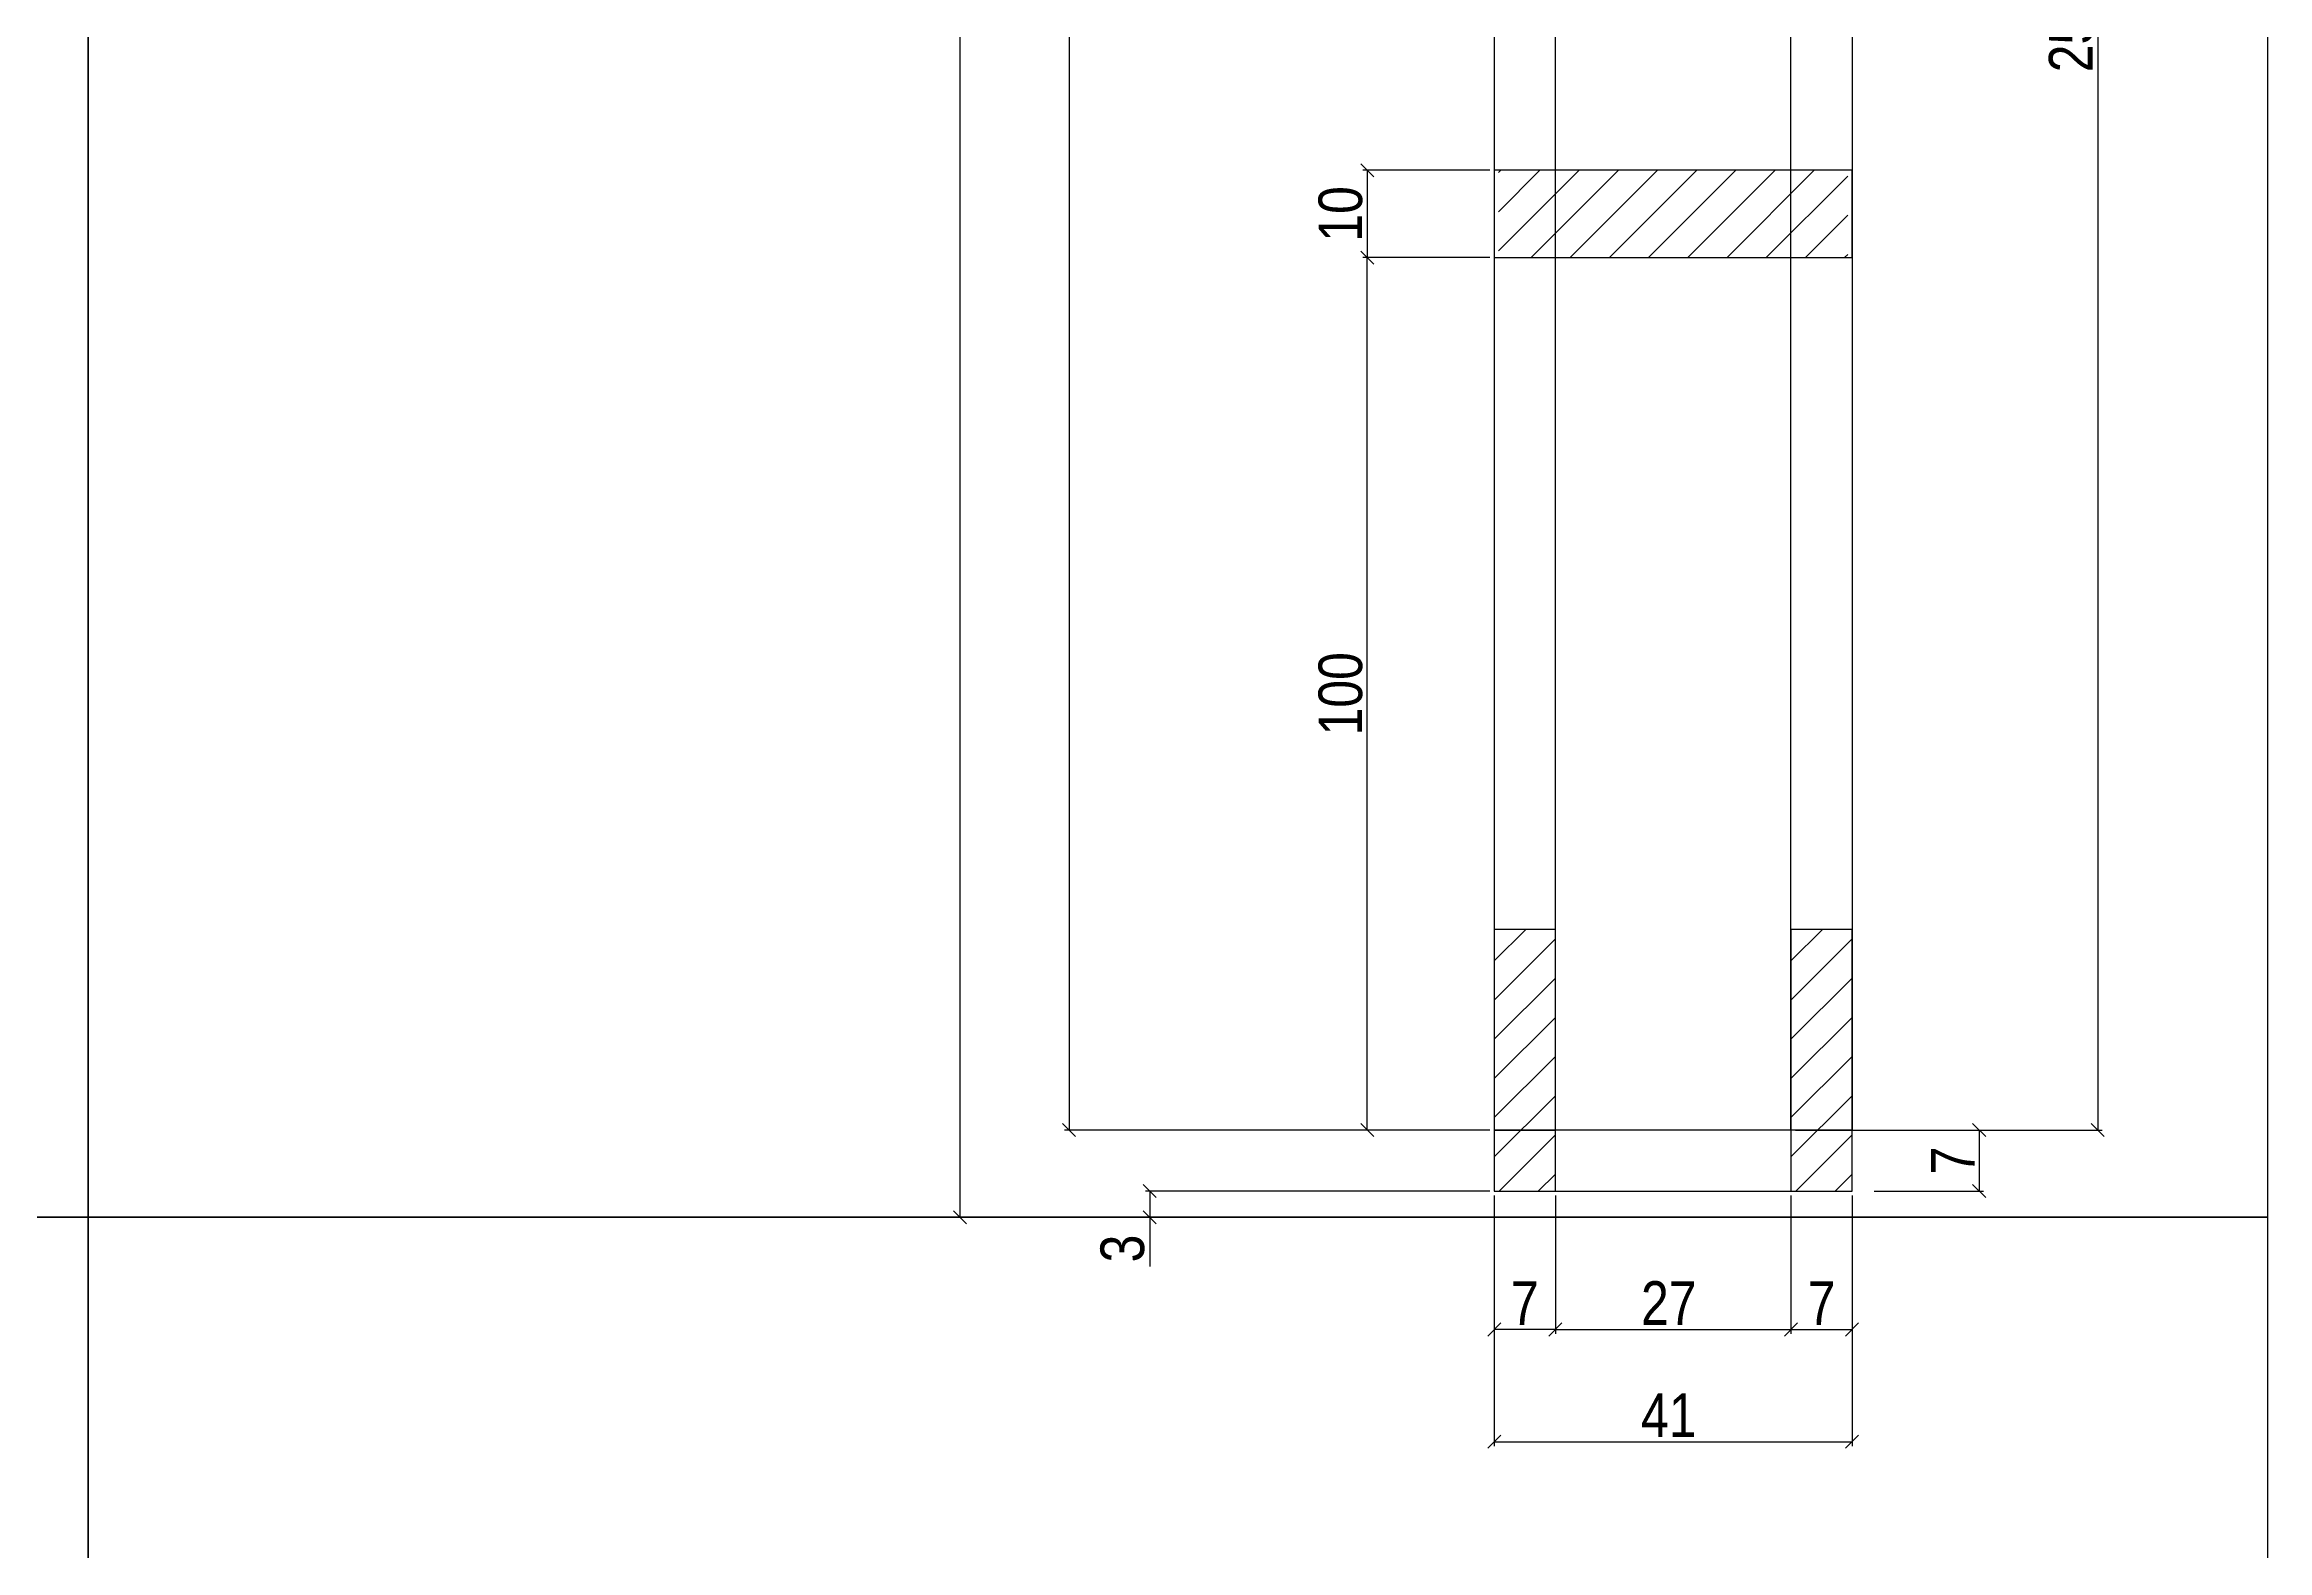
# Model space of a CAD drawing. Header units: millimetres. Extents: x 3247 to 10920, y 704 to 3817.
# Drawn here: x 6234 to 6743, y 2304 to 2650 of the extents above; entities that cross this region are included whole.
import ezdxf

# ---------------------------------------------------------------- set-up
doc = ezdxf.new("R2010")
doc.units = ezdxf.units.MM
for name, color, linetype in [('1', 1, 'Continuous'), ('COTA', 241, 'Continuous'), ('Painéis', 200, 'Continuous'), ('SARR_7x7', 40, 'Continuous'), ('TIRAS REESCORAMENTO', 252, 'Continuous'), ('VIGAS', 3, 'Continuous')]:
    doc.layers.add(name, color=color, linetype=linetype)
doc.styles.add('COTA TECNICA 2X', font='techl___.ttf', dxfattribs={"height": 10})
doc.dimstyles.new('SECAO', dxfattribs={"dimscale": 0.333333, "dimtxt": 5, "dimasz": 9, "dimexe": 3, "dimexo": 3, "dimgap": 3, "dimtad": 1, "dimdec": 1, "dimlfac": 0.5, "dimzin": 12, "dimdsep": 46, "dimtxsty": 'COTA TECNICA 2X', "dimblk1": 'OBLIQUE', "dimblk2": 'OBLIQUE', "dimsah": 1, "dimcen": 0.9, "dimclrd": 4, "dimclre": 4, "dimclrt": 240, "dimadec": 1, "dimazin": 3, "dimtfac": 1, "dimtdec": 1, "dimtmove": 0, "dimatfit": 3, "dimfxl": 1, "dimtolj": 1, "dimtzin": 12, "dimarcsym": 0})

# ---------------------------------------------------------------- blocks, each defined once
blk = doc.blocks.new('_Oblique')
at = {"layer": '1', "color": 0, "lineweight": -2}
blk.add_line((-0.5, -0.5), (0.5, 0.5), dxfattribs=at)
blk = doc.blocks.new('*D181')
at = {"layer": 'COTA', "color": 4, "lineweight": -2, "transparency": 16777216}
for p, q in [((6565, 2934.89), (6467.54, 2934.89)), ((6468.54, 2934.89), (6468.54, 2400.8)), ((6565, 2400.8), (6467.54, 2400.8))]:
    blk.add_line(p, q, dxfattribs=at)
at = {"layer": 'Defpoints', "color": 0, "transparency": 16777216}
for p in [(6566, 2934.89), (6468.54, 2400.8), (6566, 2400.8)]:
    blk.add_point(p, dxfattribs=at)
at = {"layer": 'COTA', "color": 4, "lineweight": -2, "transparency": 16777216, "xscale": 3, "yscale": 3, "zscale": 3}
for p, rotation in [((6468.54, 2934.89), 90), ((6468.54, 2400.8), 270)]:
    blk.add_blockref('_Oblique', p, dxfattribs=dict(at, rotation=rotation))
at = {"layer": 'COTA', "color": 240, "transparency": 16777216, "insert": (6462.43, 2667.84), "char_height": 10, "attachment_point": 5, "rotation": 90, "style": 'COTA TECNICA 2X'}
blk.add_mtext('\\A1;267', dxfattribs=at)
blk = doc.blocks.new('*D182')
at = {"layer": 'COTA', "color": 4, "lineweight": -2, "transparency": 16777216}
for p, q in [((6566, 2385.8), (6566, 2328.34)), ((6648, 2385.8), (6648, 2328.34)), ((6566, 2329.34), (6648, 2329.34))]:
    blk.add_line(p, q, dxfattribs=at)
at = {"layer": 'Defpoints', "color": 0, "transparency": 16777216}
for p in [(6566, 2386.8), (6648, 2386.8), (6648, 2329.34)]:
    blk.add_point(p, dxfattribs=at)
at = {"layer": 'COTA', "color": 4, "lineweight": -2, "transparency": 16777216, "xscale": 3, "yscale": 3, "zscale": 3, "rotation": 180}
blk.add_blockref('_Oblique', (6566, 2329.34), dxfattribs=at)
at = {"layer": 'COTA', "color": 4, "lineweight": -2, "transparency": 16777216, "xscale": 3, "yscale": 3, "zscale": 3}
blk.add_blockref('_Oblique', (6648, 2329.34), dxfattribs=at)
at = {"layer": 'COTA', "color": 240, "transparency": 16777216, "insert": (6606, 2335.41), "char_height": 10, "attachment_point": 5, "style": 'COTA TECNICA 2X'}
blk.add_mtext('\\A1;41', dxfattribs=at)
blk = doc.blocks.new('*D183')
at = {"layer": 'COTA', "color": 4, "lineweight": -2, "transparency": 16777216}
for p, q in [((6580, 2385.8), (6580, 2354.06)), ((6634, 2385.8), (6634, 2354.06)), ((6580, 2355.06), (6634, 2355.06))]:
    blk.add_line(p, q, dxfattribs=at)
at = {"layer": 'Defpoints', "color": 0, "transparency": 16777216}
for p in [(6580, 2386.8), (6634, 2386.8), (6634, 2355.06)]:
    blk.add_point(p, dxfattribs=at)
at = {"layer": 'COTA', "color": 4, "lineweight": -2, "transparency": 16777216, "xscale": 3, "yscale": 3, "zscale": 3, "rotation": 180}
blk.add_blockref('_Oblique', (6580, 2355.06), dxfattribs=at)
at = {"layer": 'COTA', "color": 4, "lineweight": -2, "transparency": 16777216, "xscale": 3, "yscale": 3, "zscale": 3}
blk.add_blockref('_Oblique', (6634, 2355.06), dxfattribs=at)
at = {"layer": 'COTA', "color": 240, "transparency": 16777216, "insert": (6606, 2361.13), "char_height": 10, "attachment_point": 5, "style": 'COTA TECNICA 2X'}
blk.add_mtext('\\A1;27', dxfattribs=at)
blk = doc.blocks.new('*D184')
at = {"layer": 'COTA', "color": 4, "lineweight": -2, "transparency": 16777216}
blk.add_line((6634, 2355.06), (6648, 2355.06), dxfattribs=at)
at = {"layer": 'Defpoints', "color": 0, "transparency": 16777216}
for p in [(6634, 2355.06), (6648, 2355.06), (6648, 2355.06)]:
    blk.add_point(p, dxfattribs=at)
at = {"layer": 'COTA', "color": 4, "lineweight": -2, "transparency": 16777216, "xscale": 3, "yscale": 3, "zscale": 3, "rotation": 180}
blk.add_blockref('_Oblique', (6634, 2355.06), dxfattribs=at)
at = {"layer": 'COTA', "color": 4, "lineweight": -2, "transparency": 16777216, "xscale": 3, "yscale": 3, "zscale": 3}
blk.add_blockref('_Oblique', (6648, 2355.06), dxfattribs=at)
at = {"layer": 'COTA', "color": 240, "transparency": 16777216, "insert": (6641, 2361.13), "char_height": 10, "attachment_point": 5, "style": 'COTA TECNICA 2X'}
blk.add_mtext('\\A1;7', dxfattribs=at)
blk = doc.blocks.new('*D185')
at = {"layer": 'COTA', "color": 4, "lineweight": -2, "transparency": 16777216}
blk.add_line((6580, 2355.06), (6566, 2355.06), dxfattribs=at)
at = {"layer": 'Defpoints', "color": 0, "transparency": 16777216}
for p in [(6566, 2355.06), (6566, 2355.06), (6580, 2355.06)]:
    blk.add_point(p, dxfattribs=at)
at = {"layer": 'COTA', "color": 4, "lineweight": -2, "transparency": 16777216, "xscale": 3, "yscale": 3, "zscale": 3, "rotation": 180}
blk.add_blockref('_Oblique', (6566, 2355.06), dxfattribs=at)
at = {"layer": 'COTA', "color": 4, "lineweight": -2, "transparency": 16777216, "xscale": 3, "yscale": 3, "zscale": 3}
blk.add_blockref('_Oblique', (6580, 2355.06), dxfattribs=at)
at = {"layer": 'COTA', "color": 240, "transparency": 16777216, "insert": (6573, 2361.13), "char_height": 10, "attachment_point": 5, "style": 'COTA TECNICA 2X'}
blk.add_mtext('\\A1;7', dxfattribs=at)
blk = doc.blocks.new('*D186')
at = {"layer": 'COTA', "color": 4, "lineweight": -2, "transparency": 16777216}
for p, q in [((6565, 2620.81), (6535.9, 2620.81)), ((6536.9, 2620.81), (6536.9, 2600.81)), ((6565, 2600.81), (6535.9, 2600.81))]:
    blk.add_line(p, q, dxfattribs=at)
at = {"layer": 'Defpoints', "color": 0, "transparency": 16777216}
for p in [(6566, 2620.81), (6536.9, 2600.81), (6566, 2600.81)]:
    blk.add_point(p, dxfattribs=at)
at = {"layer": 'COTA', "color": 4, "lineweight": -2, "transparency": 16777216, "xscale": 3, "yscale": 3, "zscale": 3}
for p, rotation in [((6536.9, 2620.81), 90), ((6536.9, 2600.81), 270)]:
    blk.add_blockref('_Oblique', p, dxfattribs=dict(at, rotation=rotation))
at = {"layer": 'COTA', "color": 240, "transparency": 16777216, "insert": (6530.79, 2610.81), "char_height": 10, "attachment_point": 5, "rotation": 90, "style": 'COTA TECNICA 2X'}
blk.add_mtext('\\A1;10', dxfattribs=at)
blk = doc.blocks.new('*D189')
at = {"layer": 'COTA', "color": 4, "lineweight": -2, "transparency": 16777216}
for p, q in [((6579, 2940.89), (6442.53, 2940.89)), ((6443.53, 2940.89), (6443.53, 2380.8)), ((6565, 2380.8), (6442.53, 2380.8))]:
    blk.add_line(p, q, dxfattribs=at)
at = {"layer": 'Defpoints', "color": 0, "transparency": 16777216}
for p in [(6580, 2940.89), (6443.53, 2380.8), (6566, 2380.8)]:
    blk.add_point(p, dxfattribs=at)
at = {"layer": 'COTA', "color": 4, "lineweight": -2, "transparency": 16777216, "xscale": 3, "yscale": 3, "zscale": 3}
for p, rotation in [((6443.53, 2940.89), 90), ((6443.53, 2380.8), 270)]:
    blk.add_blockref('_Oblique', p, dxfattribs=dict(at, rotation=rotation))
at = {"layer": 'COTA', "color": 240, "transparency": 16777216, "insert": (6437.41, 2660.84), "char_height": 10, "attachment_point": 5, "rotation": 90, "style": 'COTA TECNICA 2X'}
blk.add_mtext('\\A1;280', dxfattribs=at)
blk = doc.blocks.new('*D190')
at = {"layer": 'COTA', "color": 4, "lineweight": -2, "transparency": 16777216}
for p, q in [((6565, 2386.8), (6486.04, 2386.8)), ((6487.04, 2386.8), (6487.04, 2380.8)), ((6565, 2380.8), (6486.04, 2380.8)), ((6487.04, 2380.8), (6487.04, 2369.47))]:
    blk.add_line(p, q, dxfattribs=at)
at = {"layer": 'Defpoints', "color": 0, "transparency": 16777216}
for p in [(6566, 2386.8), (6487.04, 2380.8), (6566, 2380.8)]:
    blk.add_point(p, dxfattribs=at)
at = {"layer": 'COTA', "color": 4, "lineweight": -2, "transparency": 16777216, "xscale": 3, "yscale": 3, "zscale": 3}
for p, rotation in [((6487.04, 2386.8), 90), ((6487.04, 2380.8), 270)]:
    blk.add_blockref('_Oblique', p, dxfattribs=dict(at, rotation=rotation))
at = {"layer": 'COTA', "color": 240, "transparency": 16777216, "insert": (6480.82, 2373.63), "char_height": 10, "attachment_point": 5, "rotation": 90, "style": 'COTA TECNICA 2X'}
blk.add_mtext('\\A1;3', dxfattribs=at)
blk = doc.blocks.new('*D193')
at = {"layer": 'COTA', "color": 4, "lineweight": -2, "transparency": 16777216}
for p, q in [((6565, 2600.81), (6535.9, 2600.81)), ((6536.9, 2400.8), (6536.9, 2600.81)), ((6564, 2400.8), (6535.9, 2400.8))]:
    blk.add_line(p, q, dxfattribs=at)
at = {"layer": 'Defpoints', "color": 0, "transparency": 16777216}
for p in [(6536.9, 2600.81), (6566, 2600.81), (6565, 2400.8)]:
    blk.add_point(p, dxfattribs=at)
at = {"layer": 'COTA', "color": 4, "lineweight": -2, "transparency": 16777216, "xscale": 3, "yscale": 3, "zscale": 3}
for p, rotation in [((6536.9, 2600.81), 90), ((6536.9, 2400.8), 270)]:
    blk.add_blockref('_Oblique', p, dxfattribs=dict(at, rotation=rotation))
at = {"layer": 'COTA', "color": 240, "transparency": 16777216, "insert": (6530.79, 2500.8), "char_height": 10, "attachment_point": 5, "rotation": 90, "style": 'COTA TECNICA 2X'}
blk.add_mtext('\\A1;100', dxfattribs=at)
blk = doc.blocks.new('*D195')
at = {"layer": 'COTA', "color": 4, "lineweight": -2, "transparency": 16777216}
for p, q in [((6650, 2904.86), (6705.29, 2904.86)), ((6704.29, 2904.86), (6704.29, 2400.8)), ((6650, 2400.8), (6705.29, 2400.8))]:
    blk.add_line(p, q, dxfattribs=at)
at = {"layer": 'Defpoints', "color": 0, "transparency": 16777216}
for p in [(6649, 2904.86), (6649, 2400.8), (6704.29, 2400.8)]:
    blk.add_point(p, dxfattribs=at)
at = {"layer": 'COTA', "color": 4, "lineweight": -2, "transparency": 16777216, "xscale": 3, "yscale": 3, "zscale": 3}
for p, rotation in [((6704.29, 2904.86), 90), ((6704.29, 2400.8), 270)]:
    blk.add_blockref('_Oblique', p, dxfattribs=dict(at, rotation=rotation))
at = {"layer": 'COTA', "color": 240, "transparency": 16777216, "insert": (6698.18, 2652.83), "char_height": 10, "attachment_point": 5, "rotation": 90, "style": 'COTA TECNICA 2X'}
blk.add_mtext('\\A1;252', dxfattribs=at)
blk = doc.blocks.new('*D196')
at = {"layer": 'COTA', "color": 4, "lineweight": -2, "transparency": 16777216}
for p, q in [((6635, 2400.8), (6678.14, 2400.8)), ((6677.14, 2400.8), (6677.14, 2386.8)), ((6653.05, 2386.8), (6678.14, 2386.8))]:
    blk.add_line(p, q, dxfattribs=at)
at = {"layer": 'Defpoints', "color": 0, "transparency": 16777216}
for p in [(6634, 2400.8), (6652.05, 2386.8), (6677.14, 2386.8)]:
    blk.add_point(p, dxfattribs=at)
at = {"layer": 'COTA', "color": 4, "lineweight": -2, "transparency": 16777216, "xscale": 3, "yscale": 3, "zscale": 3}
for p, rotation in [((6677.14, 2400.8), 90), ((6677.14, 2386.8), 270)]:
    blk.add_blockref('_Oblique', p, dxfattribs=dict(at, rotation=rotation))
at = {"layer": 'COTA', "color": 240, "transparency": 16777216, "insert": (6671.07, 2393.8), "char_height": 10, "attachment_point": 5, "rotation": 90, "style": 'COTA TECNICA 2X'}
blk.add_mtext('\\A1;7', dxfattribs=at)

msp = doc.modelspace()

# ---------------------------------------------------------------- hatches: boundary and pattern name
at = {"layer": 'COTA'}
h = msp.add_hatch(dxfattribs=at)
h.set_pattern_fill('ANSI31', color=256, scale=2, style=0)
h.set_pattern_definition([(45, (-19561.6067, -194671.98), (-4.49012806, 4.49012806), [])])
h.paths.add_polyline_path([(6647, 2620.81), (6567, 2620.81), (6567, 2600.81), (6647, 2600.81)])
h = msp.add_hatch(dxfattribs=at)
h.set_pattern_fill('ANSI31', color=256, scale=2, style=0)
h.set_pattern_definition([(45, (-13278.2214, -3422.395), (-4.490128, 4.490128), [])])
h.paths.add_polyline_path([(6566, 2386.8), (6580, 2386.8), (6580, 2446.8), (6566, 2446.8)])
h = msp.add_hatch(dxfattribs=at)
h.set_pattern_fill('ANSI31', color=256, scale=2, style=0)
h.set_pattern_definition([(45, (-13210.2214, -3422.395), (-4.490128, 4.490128), [])])
h.paths.add_polyline_path([(6634, 2386.8), (6648, 2386.8), (6648, 2446.8), (6634, 2446.8)])

# ---------------------------------------------------------------- linework, layer by layer
at = {"linetype": 'Continuous'}
msp.add_lwpolyline([(6588, 2386.8), (6648, 2386.8), (6648, 2400.8), (6566, 2400.8), (6566, 2386.8), (6588, 2386.8)], dxfattribs=at)
at = {"layer": 'COTA', "color": 1}
msp.add_line((3246.75, 2380.8), (6743.22, 2380.8), dxfattribs=at)
at = {"layer": 'Painéis'}
msp.add_lwpolyline([(6566, 2600.81), (6648, 2600.81), (6648, 2620.81), (6566, 2620.81), (6566, 2600.81)], dxfattribs=at)
for points in [[(6566, 2386.8), (6580, 2386.8), (6580, 2446.8), (6566, 2446.8)], [(6634, 2386.8), (6648, 2386.8), (6648, 2446.8), (6634, 2446.8)]]:
    msp.add_lwpolyline(points, close=True, dxfattribs=at)
at = {"layer": 'SARR_7x7', "linetype": 'Continuous'}
for points in [[(6566, 2400.8), (6580, 2400.8), (6580, 2934.89), (6566, 2934.89)], [(6648, 2400.8), (6634, 2400.8), (6634, 2904.86), (6648, 2904.86)]]:
    msp.add_lwpolyline(points, close=True, dxfattribs=at)
at = {"layer": 'TIRAS REESCORAMENTO', "linetype": 'ByBlock'}
for p, q in [((6243.72, 2380.8), (5744.23, 2380.8)), ((6743.22, 2380.8), (6243.72, 2380.8))]:
    msp.add_line(p, q, dxfattribs=at)
at = {"layer": 'VIGAS'}
for points in [[(6243.72, 2240.54), (5744.23, 2240.54), (5744.23, 3008.97), (6243.72, 3008.97)], [(6743.22, 2240.54), (6243.72, 2240.54), (6243.72, 3008.97), (6743.22, 3008.97)]]:
    msp.add_lwpolyline(points, close=True, dxfattribs=at)

# ---------------------------------------------------------------- dimensions: what is measured, and where the dimension line sits
at = {"layer": 'COTA', "color": 3}
for base, p1, p2, picture, middle in [((6443.53, 2380.8), (6580, 2940.89), (6566, 2380.8), '*D189', (6437.41, 2660.84)), ((6468.54, 2400.8), (6566, 2934.89), (6566, 2400.8), '*D181', (6462.43, 2667.84)), ((6704.29, 2400.8), (6649, 2904.86), (6649, 2400.8), '*D195', (6698.18, 2652.83)), ((6536.9, 2600.81), (6566, 2620.81), (6566, 2600.81), '*D186', (6530.79, 2610.81)), ((6536.9, 2600.81), (6565, 2400.8), (6566, 2600.81), '*D193', (6530.79, 2500.8)), ((6677.14, 2386.8), (6634, 2400.8), (6652.05, 2386.8), '*D196', (6671.07, 2393.8)), ((6487.04, 2380.8), (6566, 2386.8), (6566, 2380.8), '*D190', (6480.82, 2373.63))]:
    dim = msp.add_linear_dim(base=base, p1=p1, p2=p2, angle=90, dimstyle='SECAO', dxfattribs=at)
    dim.commit()
    dim.dimension.update_dxf_attribs({"geometry": picture, "text_midpoint": middle})
for base, p1, p2, picture, middle in [((6648, 2329.34), (6566, 2386.8), (6648, 2386.8), '*D182', (6606, 2329.34)), ((6634, 2355.06), (6580, 2386.8), (6634, 2386.8), '*D183', (6606, 2355.06)), ((6648, 2355.06), (6634, 2355.06), (6648, 2355.06), '*D184', (6641, 2355.06))]:
    dim = msp.add_linear_dim(base=base, p1=p1, p2=p2, dimstyle='SECAO', dxfattribs=at)
    dim.commit()
    dim.dimension.update_dxf_attribs({"geometry": picture, "text_midpoint": middle, "dimtype": 160})
dim = msp.add_linear_dim(base=(6566, 2355.06), p1=(6580, 2355.06), p2=(6566, 2355.06), dimstyle='SECAO', dxfattribs=at)
dim.commit()
dim.dimension.update_dxf_attribs({"geometry": '*D185', "text_midpoint": (6573, 2361.13)})

doc.saveas('drawing.dxf')
